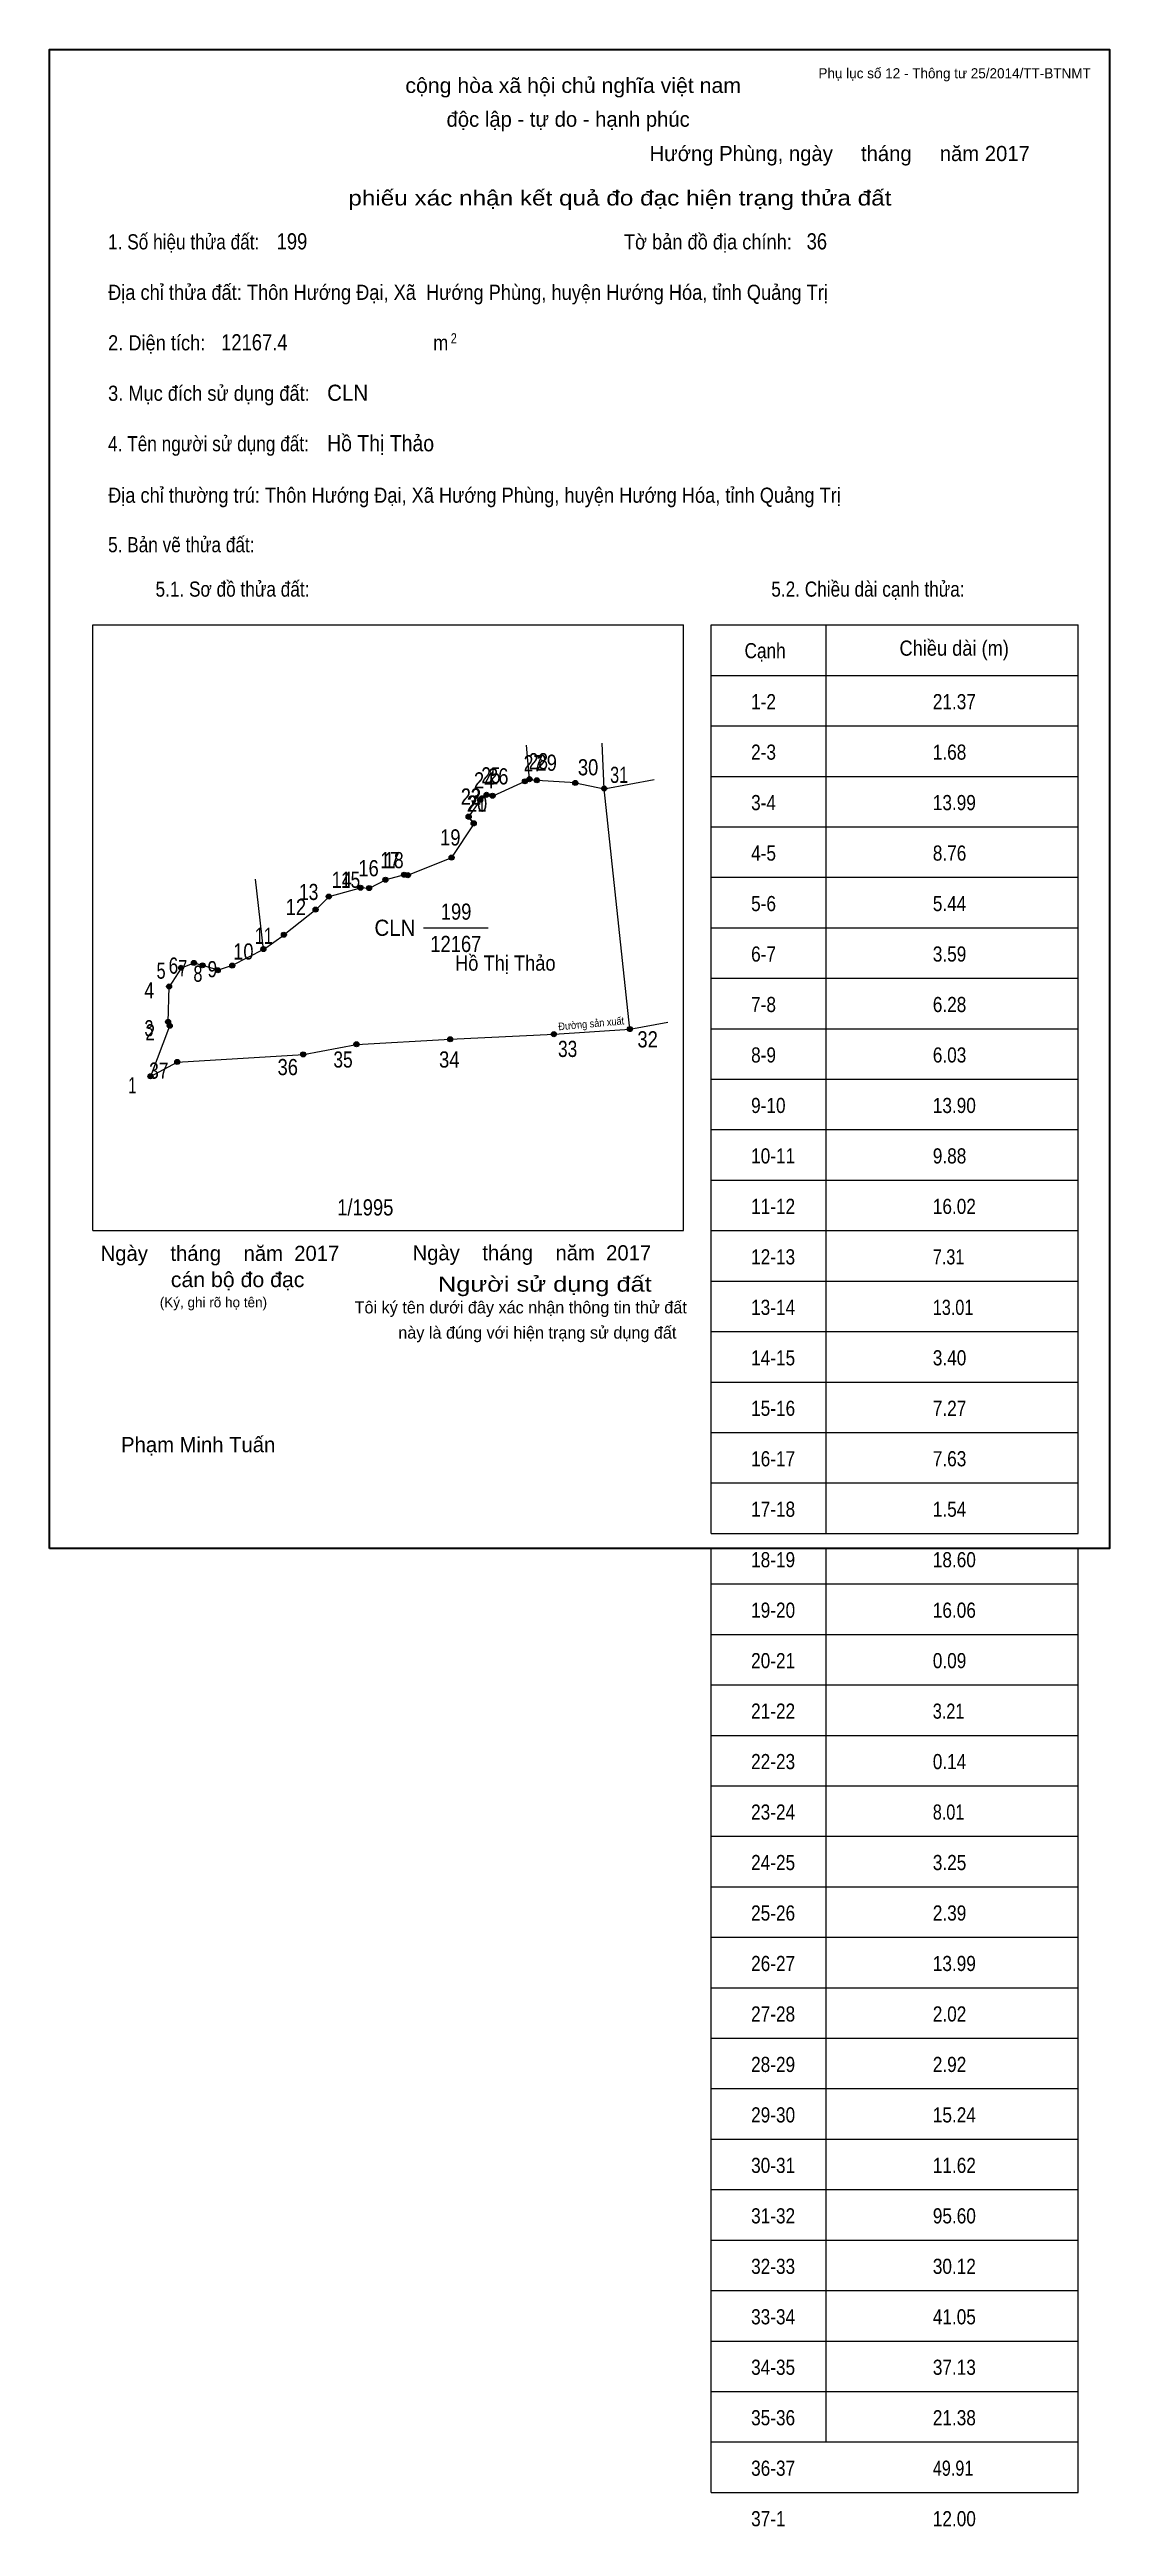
# Model space of a CAD drawing. Header units: centimetres. Extents: x 0 to 21, y -19.4 to 29.7.
import ezdxf
from ezdxf.enums import TextEntityAlignment as Align

# ---------------------------------------------------------------- set-up
doc = ezdxf.new("R2010")
doc.units = ezdxf.units.CM
doc.header["$LTSCALE"] = 0.12
for name, color, linetype in [('2', 7, 'Continuous'), ('30', 7, 'Continuous'), ('34', 7, 'Continuous')]:
    doc.layers.add(name, color=color, linetype=linetype)
for name, color, linetype, lineweight in [('32', 7, 'Continuous', 13), ('33', 7, 'Continuous', 13), ('6', 7, 'Continuous', 13), ('63', 7, 'Continuous', 13)]:
    doc.layers.add(name, color=color, linetype=linetype, lineweight=lineweight)

msp = doc.modelspace()

# ---------------------------------------------------------------- hatches: boundary and pattern name
at = {"layer": '32'}
for points in [[(9.4686, 15.2012, 1), (9.3686, 15.2012, 1)], [(9.5603, 15.2438, 1), (9.4603, 15.2438, 1)], [(9.7052, 15.2227, 1), (9.6052, 15.2227, 1)], [(10.4671, 15.1696, 1), (10.3671, 15.1696, 1)], [(8.5834, 14.8313, 1), (8.4834, 14.8313, 1)], [(8.7102, 14.9335, 1), (8.6102, 14.9335, 1)], [(8.8285, 14.915, 1), (8.7285, 14.915, 1)], [(11.039, 15.0583, 1), (10.939, 15.0583, 1)], [(8.3518, 14.5035, 1), (8.2518, 14.5035, 1)], [(8.3558, 14.4979, 1), (8.2558, 14.4979, 1)], [(8.4521, 14.3666, 1), (8.3521, 14.3666, 1)], [(8.4546, 14.3706, 1), (8.3546, 14.3706, 1)], [(6.7053, 13.2524, 1), (6.6053, 13.2524, 1)], [(7.0747, 13.3516, 1), (6.9747, 13.3516, 1)], [(7.1514, 13.3421, 1), (7.0514, 13.3421, 1)], [(8.0165, 13.6894, 1), (7.9165, 13.6894, 1)], [(5.5815, 12.919, 1), (5.4815, 12.919, 1)], [(6.21, 13.0935, 1), (6.11, 13.0935, 1)], [(6.3805, 13.0874, 1), (6.2805, 13.0874, 1)], [(5.3223, 12.6599, 1), (5.2223, 12.6599, 1)], [(4.2868, 11.8775, 1), (4.1868, 11.8775, 1)], [(4.6928, 12.1612, 1), (4.5928, 12.1612, 1)], [(2.6547, 11.507, 1), (2.5547, 11.507, 1)], [(2.9099, 11.6038, 1), (2.8099, 11.6038, 1)], [(3.0833, 11.5557, 1), (2.9833, 11.5557, 1)], [(3.383, 11.4589, 1), (3.283, 11.4589, 1)], [(3.6713, 11.5506, 1), (3.5713, 11.5506, 1)], [(2.4197, 11.1361, 1), (2.3197, 11.1361, 1)], [(2.3991, 10.4354, 1), (2.2991, 10.4354, 1)], [(2.4312, 10.3577, 1), (2.3312, 10.3577, 1)], [(11.5503, 10.294, 1), (11.4503, 10.294, 1)], [(5.0777, 9.7908, 1), (4.9777, 9.7908, 1)], [(6.1303, 9.9913, 1), (6.0303, 9.9913, 1)], [(7.9889, 10.0915, 1), (7.8889, 10.0915, 1)], [(10.044, 10.1918, 1), (9.944, 10.1918, 1)], [(2.0503, 9.3567, 1), (1.9503, 9.3567, 1)], [(2.5806, 9.6409, 1), (2.4806, 9.6409, 1)]]:
    msp.add_hatch(color=256, dxfattribs=at).paths.add_polyline_path(points)

# ---------------------------------------------------------------- linework, layer by layer
for centre in [(9.4186, 15.2012), (9.5103, 15.2438), (9.6552, 15.2227), (10.4171, 15.1696), (8.5334, 14.8313), (8.6602, 14.9335), (8.7785, 14.915), (10.989, 15.0583), (8.3018, 14.5035), (8.3058, 14.4979), (8.4021, 14.3666), (8.4046, 14.3706), (6.6553, 13.2524), (7.0247, 13.3516), (7.1014, 13.3421), (7.9665, 13.6894), (5.5315, 12.919), (6.16, 13.0935), (6.3305, 13.0874), (5.2723, 12.6599), (4.2368, 11.8775), (4.6428, 12.1612), (2.6047, 11.507), (2.8599, 11.6038), (3.0333, 11.5557), (3.333, 11.4589), (3.6213, 11.5506), (2.3697, 11.1361), (2.3491, 10.4354), (2.3812, 10.3577), (11.5003, 10.294), (5.0277, 9.7908), (6.0803, 9.9913), (7.9389, 10.0915), (9.994, 10.1918), (2.0003, 9.3567), (2.5306, 9.6409)]:
    msp.add_circle(centre, 0.05, dxfattribs=at)
at = {"layer": '33'}
msp.add_line((7.41, 12.3), (8.69, 12.3), dxfattribs=at)
at = {"layer": '6'}
for p, q in [((10.99, 15.05), (10.95, 15.96)), ((10.42, 15.17), (9.66, 15.22)), ((9.42, 15.2), (8.78, 14.91)), ((11.5, 10.29), (10.99, 15.05)), ((7.97, 13.69), (8.41, 14.36)), ((8.41, 14.36), (8.31, 14.49)), ((4.24, 11.87), (4.08, 13.26)), ((5.28, 12.66), (4.65, 12.16)), ((4.24, 11.87), (4.65, 12.16)), ((2.61, 11.5), (2.37, 11.13)), ((2.35, 10.43), (2.37, 11.13)), ((2.38, 10.35), (2, 9.35)), ((2.35, 10.43), (2.38, 10.35)), ((11.5, 10.29), (12.25, 10.43))]:
    msp.add_line(p, q, dxfattribs=at)
for points in [[(9.51, 15.23), (9.51, 15.24), (9.45, 15.92)], [(9.42, 15.2), (9.51, 15.24), (9.66, 15.22)], [(10.42, 15.17), (10.99, 15.05), (11.98, 15.24)], [(8.31, 14.5), (8.54, 14.83), (8.66, 14.93), (8.78, 14.91)], [(8.41, 14.36), (8.41, 14.37), (8.31, 14.49)], [(7.03, 13.35), (6.66, 13.25), (6.33, 13.08), (6.16, 13.09)], [(7.03, 13.35), (7.1, 13.34), (7.97, 13.69)], [(5.28, 12.66), (5.54, 12.92), (6.16, 13.09)], [(4.24, 11.87), (3.62, 11.55), (3.34, 11.46), (3.04, 11.55)], [(3.04, 11.55), (2.86, 11.6), (2.61, 11.5)], [(2, 9.35), (2.53, 9.64), (5.03, 9.79), (6.08, 9.99), (7.94, 10.09), (10, 10.19), (11.5, 10.29)]]:
    msp.add_lwpolyline(points, dxfattribs=at)
at = {"layer": '63'}
for p, q in [((0.86, 18.3), (12.56, 18.3)), ((0.86, 6.3), (0.86, 18.3)), ((12.56, 6.3), (12.56, 18.3)), ((13.11, 18.3), (20.38, 18.3)), ((13.11, 0.3), (13.11, 18.3)), ((15.39, 0.3), (15.39, 18.3)), ((20.38, 0.3), (20.38, 18.3)), ((13.11, 17.3), (20.38, 17.3)), ((13.11, 16.3), (20.38, 16.3)), ((13.11, 15.3), (20.38, 15.3)), ((13.11, 14.3), (20.38, 14.3)), ((13.11, 13.3), (20.38, 13.3)), ((13.11, 12.3), (20.38, 12.3)), ((13.11, 11.3), (20.38, 11.3)), ((13.11, 10.3), (20.38, 10.3)), ((13.11, 9.3), (20.38, 9.3)), ((13.11, 8.3), (20.38, 8.3)), ((13.11, 7.3), (20.38, 7.3)), ((0.86, 6.3), (12.56, 6.3)), ((13.11, 6.3), (20.38, 6.3)), ((13.11, 5.3), (20.38, 5.3)), ((13.11, 4.3), (20.38, 4.3)), ((13.11, 3.3), (20.38, 3.3)), ((13.11, 2.3), (20.38, 2.3)), ((13.11, 1.3), (20.38, 1.3)), ((13.11, 0.3), (20.38, 0.3)), ((13.11, -18.7), (13.11, 0)), ((15.39, -17.7), (15.39, 0)), ((20.38, -18.7), (20.38, 0)), ((13.11, -0.7), (20.38, -0.7)), ((13.11, -0.7), (20.38, -0.7)), ((13.11, -1.7), (20.38, -1.7)), ((13.11, -2.7), (20.38, -2.7)), ((13.11, -3.7), (20.38, -3.7)), ((13.11, -4.7), (20.38, -4.7)), ((13.11, -5.7), (20.38, -5.7)), ((13.11, -6.7), (20.38, -6.7)), ((13.11, -7.7), (20.38, -7.7)), ((13.11, -8.7), (20.38, -8.7)), ((13.11, -9.7), (20.38, -9.7)), ((13.11, -10.7), (20.38, -10.7)), ((13.11, -11.7), (20.38, -11.7)), ((13.11, -12.7), (20.38, -12.7)), ((13.11, -13.7), (20.38, -13.7)), ((13.11, -14.7), (20.38, -14.7)), ((13.11, -15.7), (20.38, -15.7)), ((13.11, -16.7), (20.38, -16.7)), ((13.11, -17.7), (20.38, -17.7)), ((13.11, -18.7), (20.38, -18.7))]:
    msp.add_line(p, q, dxfattribs=at)
at = {"layer": '63', "lineweight": 35}
msp.add_lwpolyline([(0, 0), (0, 29.7), (21, 29.7), (21, 0)], close=True, dxfattribs=at)

# ---------------------------------------------------------------- texts
at = {"layer": '2', "width": 0.9}
msp.add_text('Hồ Thị Thảo', height=0.3007, dxfattribs=at).set_placement((9.03, 11.45), align=Align.CENTER)
msp.add_text('Đường sản xuất', height=0.1504, rotation=5.133, dxfattribs=at).set_placement((10.7383, 10.3264), align=Align.CENTER)
at = {"layer": '30'}
for s, height, width, p in [('1-2', 0.3, 0.85, (13.9, 16.63)), ('21.37', 0.3, 0.85, (17.5, 16.63)), ('2-3', 0.3, 0.85, (13.9, 15.63)), ('1.68', 0.3, 0.85, (17.5, 15.63)), ('3-4', 0.3, 0.85, (13.9, 14.63)), ('13.99', 0.3, 0.85, (17.5, 14.63)), ('4-5', 0.3, 0.85, (13.9, 13.63)), ('8.76', 0.3, 0.85, (17.5, 13.63)), ('5-6', 0.3, 0.85, (13.9, 12.63)), ('5.44', 0.3, 0.85, (17.5, 12.63)), ('6-7', 0.3, 0.85, (13.9, 11.63)), ('3.59', 0.3, 0.85, (17.5, 11.63)), ('7-8', 0.3, 0.85, (13.9, 10.63)), ('6.28', 0.3, 0.85, (17.5, 10.63)), ('8-9', 0.3, 0.85, (13.9, 9.63)), ('6.03', 0.3, 0.85, (17.5, 9.63)), ('9-10', 0.3, 0.85, (13.9, 8.63)), ('13.90', 0.3, 0.85, (17.5, 8.63)), ('10-11', 0.3, 0.85, (13.9, 7.63)), ('9.88', 0.3, 0.85, (17.5, 7.63)), ('1/1995', 0.32, 0.85, (5.7, 6.6)), ('11-12', 0.3, 0.85, (13.9, 6.63)), ('16.02', 0.3, 0.85, (17.5, 6.63)), ('12-13', 0.3, 0.85, (13.9, 5.63)), ('7.31', 0.3, 0.8, (17.5, 5.63)), ('13-14', 0.3, 0.85, (13.9, 4.63)), ('13.01', 0.3, 0.8, (17.5, 4.63)), ('14-15', 0.3, 0.85, (13.9, 3.63)), ('3.40', 0.3, 0.85, (17.5, 3.63)), ('15-16', 0.3, 0.85, (13.9, 2.63)), ('7.27', 0.3, 0.85, (17.5, 2.63)), ('16-17', 0.3, 0.85, (13.9, 1.63)), ('7.63', 0.3, 0.85, (17.5, 1.63)), ('17-18', 0.3, 0.85, (13.9, 0.63)), ('1.54', 0.3, 0.85, (17.5, 0.63)), ('18-19', 0.3, 0.85, (13.9, -0.37)), ('18.60', 0.3, 0.85, (17.5, -0.37)), ('19-20', 0.3, 0.85, (13.9, -1.37)), ('16.06', 0.3, 0.85, (17.5, -1.37)), ('20-21', 0.3, 0.85, (13.9, -2.37)), ('0.09', 0.3, 0.85, (17.5, -2.37)), ('21-22', 0.3, 0.85, (13.9, -3.37)), ('3.21', 0.3, 0.8, (17.5, -3.37)), ('22-23', 0.3, 0.85, (13.9, -4.37)), ('0.14', 0.3, 0.85, (17.5, -4.37)), ('23-24', 0.3, 0.85, (13.9, -5.37)), ('8.01', 0.3, 0.8, (17.5, -5.37)), ('24-25', 0.3, 0.85, (13.9, -6.37)), ('3.25', 0.3, 0.85, (17.5, -6.37)), ('25-26', 0.3, 0.85, (13.9, -7.37)), ('2.39', 0.3, 0.85, (17.5, -7.37)), ('26-27', 0.3, 0.85, (13.9, -8.37)), ('13.99', 0.3, 0.85, (17.5, -8.37)), ('27-28', 0.3, 0.85, (13.9, -9.37)), ('2.02', 0.3, 0.85, (17.5, -9.37)), ('28-29', 0.3, 0.85, (13.9, -10.37)), ('2.92', 0.3, 0.85, (17.5, -10.37)), ('29-30', 0.3, 0.85, (13.9, -11.37)), ('15.24', 0.3, 0.85, (17.5, -11.37)), ('30-31', 0.3, 0.85, (13.9, -12.37)), ('11.62', 0.3, 0.85, (17.5, -12.37)), ('31-32', 0.3, 0.85, (13.9, -13.37)), ('95.60', 0.3, 0.85, (17.5, -13.37)), ('32-33', 0.3, 0.85, (13.9, -14.37)), ('30.12', 0.3, 0.85, (17.5, -14.37)), ('33-34', 0.3, 0.85, (13.9, -15.37)), ('41.05', 0.3, 0.85, (17.5, -15.37)), ('34-35', 0.3, 0.85, (13.9, -16.37)), ('37.13', 0.3, 0.85, (17.5, -16.37)), ('35-36', 0.3, 0.85, (13.9, -17.37)), ('21.38', 0.3, 0.85, (17.5, -17.37)), ('36-37', 0.3, 0.85, (13.9, -18.37)), ('49.91', 0.3, 0.8, (17.5, -18.37)), ('37-1', 0.3, 0.85, (13.9, -19.37)), ('12.00', 0.3, 0.85, (17.5, -19.37))]:
    msp.add_text(s, height=height, dxfattribs=dict(at, width=width)).set_placement(p)
at = {"layer": '32'}
for s, width, p in [('27', 0.8, (9.585, 15.4)), ('28', 0.8, (9.685, 15.44)), ('29', 0.85, (9.85, 15.41)), ('24', 0.85, (8.61, 15.06)), ('25', 0.8, (8.745, 15.16)), ('26', 0.85, (8.89, 15.14)), ('30', 0.85, (10.67, 15.32)), ('31', 0.75, (11.285, 15.17)), ('22', 0.85, (8.35, 14.74)), ('23', 0.8, (8.345, 14.74)), ('20', 0.85, (8.47, 14.6)), ('21', 0.75, (8.475, 14.6)), ('19', 0.85, (7.94, 13.93)), ('17', 0.8, (6.745, 13.48)), ('18', 0.8, (6.825, 13.48)), ('14', 0.85, (5.79, 13.09)), ('15', 0.8, (5.965, 13.09)), ('16', 0.85, (6.32, 13.32)), ('12', 0.85, (4.88, 12.55)), ('13', 0.8, (5.135, 12.85)), ('11', 0.75, (4.245, 11.98)), ('10', 0.85, (3.84, 11.67)), ('5', 0.75, (2.21, 11.29)), ('6', 0.8, (2.455, 11.39)), ('7', 0.75, (2.64, 11.34)), ('8', 0.75, (2.94, 11.23)), ('9', 0.8, (3.225, 11.32)), ('4', 0.8, (1.975, 10.9)), ('3', 0.75, (1.97, 10.15)), ('2', 0.8, (1.995, 10.07)), ('35', 0.8, (5.815, 9.53)), ('34', 0.85, (7.92, 9.53)), ('33', 0.8, (10.265, 9.74)), ('32', 0.85, (11.85, 9.93)), ('1', 0.65, (1.64, 9.02)), ('37', 0.8, (2.165, 9.31)), ('36', 0.85, (4.72, 9.38))]:
    msp.add_text(s, height=0.32, dxfattribs=dict(at, width=width)).set_placement(p, align=Align.CENTER)
at = {"layer": '33', "width": 0.85}
for s, p in [('199', (8.055, 12.46)), ('12167', (8.05, 11.82))]:
    msp.add_text(s, height=0.32, dxfattribs=at).set_placement(p, align=Align.CENTER)
at = {"layer": '33', "width": 0.95}
msp.add_text('CLN', height=0.32, dxfattribs=at).set_placement((7.25, 12.14), align=Align.RIGHT)
at = {"layer": '34'}
for s, width, p in [('199', 0.85, (4.5, 25.74)), ('36', 0.85, (15, 25.74)), ('12167.4', 0.85, (3.4, 23.74)), ('CLN', 0.95, (5.5, 22.74)), ('Hồ Thị Thảo', 0.9, (5.5, 21.74))]:
    msp.add_text(s, height=0.32, dxfattribs=dict(at, width=width)).set_placement(p)
at = {"layer": '63', "width": 1.05}
msp.add_text('cộng hòa xã hội chủ nghĩa việt nam', height=0.3, dxfattribs=at).set_placement((10.375, 28.84), align=Align.CENTER)
at = {"layer": '63'}
for s, height, p in [('Phụ lục số 12 - Thông tư 25/2014/TT-BTNMT', 0.2, (20.63, 29.13)), ('Ngày    tháng    năm  2017', 0.3, (5.74, 5.7)), ('Ngày    tháng    năm  2017', 0.3, (11.92, 5.71)), ('(Ký, ghi rõ họ tên)', 0.2, (4.31, 4.78))]:
    msp.add_text(s, height=height, dxfattribs=at).set_placement(p, align=Align.RIGHT)
for s, height, p in [('độc lập - tự do - hạnh phúc', 0.3, (10.275, 28.17)), ('Hướng Phùng, ngày     tháng     năm 2017', 0.3, (15.655, 27.49)), ('Tôi ký tên dưới đây xác nhận thông tin thử đất', 0.24, (9.335, 4.66)), ('này là đúng với hiện trạng sử dụng đất', 0.24, (9.665, 4.16)), ('Phạm Minh Tuấn', 0.3, (2.945, 1.91))]:
    msp.add_text(s, height=height, dxfattribs=at).set_placement(p, align=Align.CENTER)
for s, width, p in [('phiếu xác nhận kết quả đo đạc hiện trạng thửa đất', 1.2, (16.68, 26.61)), ('cán bộ đo đạc', 1.05, (5.05, 5.18)), ('Người sử dụng đất', 1.25, (11.93, 5.09))]:
    msp.add_text(s, height=0.3, dxfattribs=dict(at, width=width)).set_placement(p, align=Align.RIGHT)
for s, height, width, p in [('1. Số hiệu thửa đất:', 0.3, 0.85, (1.16, 25.74)), ('Tờ bản đồ địa chính:', 0.3, 0.9, (11.38, 25.74)), ('Địa chỉ thửa đất: Thôn Hướng Đại, Xã  Hướng Phùng, huyện Hướng Hóa, tỉnh Quảng Trị', 0.3, 0.9, (1.16, 24.74)), ('2. Diện tích:', 0.3, 0.9, (1.16, 23.74)), ('2', 0.2, 0.8, (7.95, 23.88)), ('m', 0.3, 0.9, (7.6, 23.74)), ('3. Mục đích sử dụng đất:', 0.3, 0.9, (1.16, 22.74)), ('4. Tên người sử dụng đất:', 0.3, 0.85, (1.16, 21.74)), ('Địa chỉ thường trú: Thôn Hướng Đại, Xã Hướng Phùng, huyện Hướng Hóa, tỉnh Quảng Trị', 0.3, 0.9, (1.16, 20.72)), ('5. Bản vẽ thửa đất:', 0.3, 0.85, (1.16, 19.74)), ('5.1. Sơ đồ thửa đất:', 0.3, 0.85, (2.1, 18.86)), ('5.2. Chiều dài cạnh thửa:', 0.3, 0.85, (14.3, 18.86)), ('Cạnh', 0.3, 0.85, (13.77, 17.64)), ('Chiều dài (m)', 0.3, 0.9, (16.84, 17.69))]:
    msp.add_text(s, height=height, dxfattribs=dict(at, width=width)).set_placement(p)

doc.saveas('drawing.dxf')
